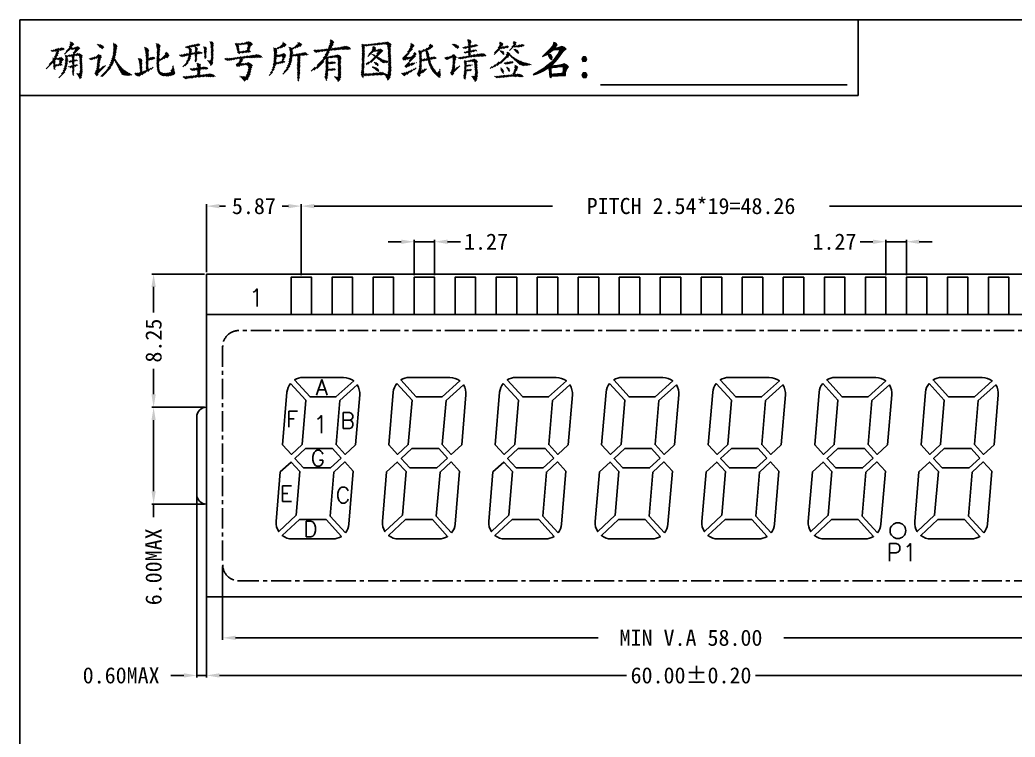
# Model space of a CAD drawing. Header units: millimetres. Extents: x 1232 to 1349, y 506 to 595.
# Drawn here: x 1231.7 to 1293.3, y 550.9 to 595.3 of the extents above; entities that cross this region are included whole.
import ezdxf

# ---------------------------------------------------------------- set-up
doc = ezdxf.new("R2010")
doc.units = ezdxf.units.MM
doc.linetypes.add('CENTER', pattern=[2, 1.25, -0.25, 0.25, -0.25])
doc.layers.add('DIM', color=4, linetype='Continuous')
doc.styles.add('ROMANC', font='romans.shx')
doc.dimstyles.new('1.00', dxfattribs={"dimscale": 0.4, "dimtxt": 2.5, "dimasz": 2.5, "dimexe": 1.25, "dimexo": 0.625, "dimtad": 0, "dimzin": 1, "dimdsep": 46, "dimtxsty": 'Standard', "dimcen": 2.5, "dimadec": 0, "dimazin": 0, "dimtfac": 1, "dimtmove": 0, "dimatfit": 3, "dimfxl": 1, "dimarcsym": 0})

# ---------------------------------------------------------------- blocks, each defined once
blk = doc.blocks.new('*D2')
at = {"layer": 'Defpoints', "color": 0}
for p in [(1243.257, 559.582), (1303.257, 559.582), (1303.257, 554.723)]:
    blk.add_point(p, dxfattribs=at)
at = {"layer": 'DIM', "color": 0, "lineweight": -2}
for p, q in [((1243.257, 559.462), (1243.257, 554.603)), ((1303.257, 559.462), (1303.257, 554.603)), ((1244.057, 554.723), (1269.257, 554.723)), ((1302.457, 554.723), (1277.257, 554.723))]:
    blk.add_line(p, q, dxfattribs=at)
at = {"layer": 'DIM', "color": 0}
for points in [[(1244.057, 554.857), (1244.057, 554.59), (1243.257, 554.723)], [(1302.457, 554.857), (1302.457, 554.59), (1303.257, 554.723)]]:
    blk.add_solid(points, dxfattribs=at)
at = {"layer": 'DIM', "color": 0, "insert": (1273.257, 554.723), "char_height": 1, "attachment_point": 5}
blk.add_mtext('60.00%%P0.20', dxfattribs=at)
blk = doc.blocks.new('*D3')
at = {"layer": 'Defpoints', "color": 0}
for p in [(1244.257, 561.582), (1302.257, 561.582), (1302.257, 557.051)]:
    blk.add_point(p, dxfattribs=at)
at = {"layer": 'DIM', "color": 0, "lineweight": -2}
for p, q in [((1244.257, 561.462), (1244.257, 556.931)), ((1302.257, 561.462), (1302.257, 556.931)), ((1245.057, 557.051), (1267.507, 557.051)), ((1301.457, 557.051), (1279.007, 557.051))]:
    blk.add_line(p, q, dxfattribs=at)
at = {"layer": 'DIM', "color": 0}
for points in [[(1245.057, 557.185), (1245.057, 556.918), (1244.257, 557.051)], [(1301.457, 557.185), (1301.457, 556.918), (1302.257, 557.051)]]:
    blk.add_solid(points, dxfattribs=at)
at = {"layer": 'DIM', "color": 0, "insert": (1273.257, 557.051), "char_height": 1, "attachment_point": 5}
blk.add_mtext('MIN V.A 58.00', dxfattribs=at)
blk = doc.blocks.new('*D7')
at = {"layer": 'Defpoints', "color": 0}
for p in [(1249.127, 583.786), (1243.257, 579.582), (1249.127, 579.382)]:
    blk.add_point(p, dxfattribs=at)
at = {"layer": 'DIM', "color": 0, "lineweight": -2}
for p, q in [((1243.257, 579.702), (1243.257, 583.906)), ((1244.057, 583.786), (1244.442, 583.786)), ((1248.327, 583.786), (1247.942, 583.786)), ((1249.127, 579.502), (1249.127, 583.906))]:
    blk.add_line(p, q, dxfattribs=at)
at = {"layer": 'DIM', "color": 0}
for points in [[(1244.057, 583.919), (1244.057, 583.652), (1243.257, 583.786)], [(1248.327, 583.919), (1248.327, 583.652), (1249.127, 583.786)]]:
    blk.add_solid(points, dxfattribs=at)
at = {"layer": 'DIM', "color": 0, "insert": (1246.192, 583.786), "char_height": 1, "attachment_point": 5}
blk.add_mtext('5.87', dxfattribs=at)
blk = doc.blocks.new('*D8')
at = {"layer": 'Defpoints', "color": 0}
for p in [(1297.387, 583.786), (1249.127, 579.382), (1297.387, 579.382)]:
    blk.add_point(p, dxfattribs=at)
at = {"layer": 'DIM', "color": 0, "lineweight": -2}
for p, q in [((1249.127, 579.502), (1249.127, 583.906)), ((1249.927, 583.786), (1264.673, 583.786)), ((1296.587, 583.786), (1281.84, 583.786)), ((1297.387, 579.502), (1297.387, 583.906))]:
    blk.add_line(p, q, dxfattribs=at)
at = {"layer": 'DIM', "color": 0}
for points in [[(1249.927, 583.919), (1249.927, 583.652), (1249.127, 583.786)], [(1296.587, 583.919), (1296.587, 583.652), (1297.387, 583.786)]]:
    blk.add_solid(points, dxfattribs=at)
at = {"layer": 'DIM', "color": 0, "insert": (1273.257, 583.786), "char_height": 1, "attachment_point": 5}
blk.add_mtext('PITCH 2.54*19=48.26', dxfattribs=at)
blk = doc.blocks.new('*D10')
at = {"layer": 'Defpoints', "color": 0}
for p in [(1257.382, 581.58), (1256.112, 579.382), (1257.382, 579.382)]:
    blk.add_point(p, dxfattribs=at)
at = {"layer": 'DIM', "color": 0, "lineweight": -2}
for p, q in [((1256.112, 579.502), (1256.112, 581.7)), ((1257.382, 579.502), (1257.382, 581.7)), ((1255.312, 581.58), (1254.512, 581.58)), ((1256.112, 581.58), (1257.382, 581.58)), ((1258.182, 581.58), (1258.982, 581.58))]:
    blk.add_line(p, q, dxfattribs=at)
at = {"layer": 'DIM', "color": 0}
for points in [[(1255.312, 581.714), (1255.312, 581.447), (1256.112, 581.58)], [(1258.182, 581.714), (1258.182, 581.447), (1257.382, 581.58)]]:
    blk.add_solid(points, dxfattribs=at)
at = {"layer": 'DIM', "color": 0, "insert": (1260.565, 581.58), "char_height": 1, "attachment_point": 5}
blk.add_mtext('1.27', dxfattribs=at)
blk = doc.blocks.new('*D11')
at = {"layer": 'Defpoints', "color": 0}
for p in [(1285.322, 581.58), (1285.322, 579.382), (1286.592, 579.382)]:
    blk.add_point(p, dxfattribs=at)
at = {"layer": 'DIM', "color": 0, "lineweight": -2}
for p, q in [((1285.322, 579.502), (1285.322, 581.7)), ((1286.592, 579.502), (1286.592, 581.7)), ((1284.522, 581.58), (1283.722, 581.58)), ((1286.592, 581.58), (1285.322, 581.58)), ((1287.392, 581.58), (1288.192, 581.58))]:
    blk.add_line(p, q, dxfattribs=at)
at = {"layer": 'DIM', "color": 0}
for points in [[(1284.522, 581.714), (1284.522, 581.447), (1285.322, 581.58)], [(1287.392, 581.714), (1287.392, 581.447), (1286.592, 581.58)]]:
    blk.add_solid(points, dxfattribs=at)
at = {"layer": 'DIM', "color": 0, "insert": (1282.138, 581.58), "char_height": 1, "attachment_point": 5}
blk.add_mtext('1.27', dxfattribs=at)
blk = doc.blocks.new('*D15')
at = {"layer": 'Defpoints', "color": 0}
for p in [(1239.983, 579.582), (1243.257, 579.582), (1243.257, 571.332)]:
    blk.add_point(p, dxfattribs=at)
at = {"layer": 'DIM', "color": 0, "lineweight": -2}
for p, q in [((1243.137, 579.582), (1239.863, 579.582)), ((1239.983, 578.782), (1239.983, 577.207)), ((1239.983, 572.132), (1239.983, 573.707)), ((1243.137, 571.332), (1239.863, 571.332))]:
    blk.add_line(p, q, dxfattribs=at)
at = {"layer": 'DIM', "color": 0}
for points in [[(1239.849, 578.782), (1240.116, 578.782), (1239.983, 579.582)], [(1239.849, 572.132), (1240.116, 572.132), (1239.983, 571.332)]]:
    blk.add_solid(points, dxfattribs=at)
at = {"layer": 'DIM', "color": 0, "insert": (1239.983, 575.457), "char_height": 1, "attachment_point": 5, "rotation": 90}
blk.add_mtext('8.25', dxfattribs=at)
blk = doc.blocks.new('*D16')
at = {"layer": 'Defpoints', "color": 0}
for p in [(1243.257, 571.332), (1239.983, 565.332), (1243.257, 565.332)]:
    blk.add_point(p, dxfattribs=at)
at = {"layer": 'DIM', "color": 0, "lineweight": -2}
for p, q in [((1243.137, 571.332), (1239.863, 571.332)), ((1239.983, 570.532), (1239.983, 566.132)), ((1243.137, 565.332), (1239.863, 565.332)), ((1239.983, 565.332), (1239.983, 564.532))]:
    blk.add_line(p, q, dxfattribs=at)
at = {"layer": 'DIM', "color": 0}
for points in [[(1239.849, 570.532), (1240.116, 570.532), (1239.983, 571.332)], [(1239.849, 566.132), (1240.116, 566.132), (1239.983, 565.332)]]:
    blk.add_solid(points, dxfattribs=at)
at = {"layer": 'DIM', "color": 0, "insert": (1239.983, 561.449), "char_height": 1, "attachment_point": 5, "rotation": 90}
blk.add_mtext('6.00MAX', dxfattribs=at)
blk = doc.blocks.new('*D17')
at = {"layer": 'Defpoints', "color": 0}
for p in [(1242.657, 568.332), (1243.257, 568.332), (1243.257, 554.723)]:
    blk.add_point(p, dxfattribs=at)
at = {"layer": 'DIM', "color": 0, "lineweight": -2}
for p, q in [((1242.657, 568.212), (1242.657, 554.603)), ((1243.257, 568.212), (1243.257, 554.603)), ((1241.857, 554.723), (1241.057, 554.723)), ((1243.257, 554.723), (1242.657, 554.723)), ((1244.057, 554.723), (1244.857, 554.723))]:
    blk.add_line(p, q, dxfattribs=at)
at = {"layer": 'DIM', "color": 0}
for points in [[(1241.857, 554.857), (1241.857, 554.59), (1242.657, 554.723)], [(1244.057, 554.857), (1244.057, 554.59), (1243.257, 554.723)]]:
    blk.add_solid(points, dxfattribs=at)
at = {"layer": 'DIM', "color": 0, "insert": (1237.973, 554.723), "char_height": 1, "attachment_point": 5}
blk.add_mtext('0.60MAX', dxfattribs=at)

msp = doc.modelspace()

# ---------------------------------------------------------------- hatches: boundary and pattern name
h = msp.add_hatch()
h.set_pattern_fill('ANSI31', color=256, scale=0.44399, style=0)
h.set_pattern_definition([(45, (839.632643, 718.5631), (-0.0392435746, 0.0392435746), [])])
h.paths.add_polyline_path([(1266.487, 592.915), (1266.554, 592.751), (1266.737, 592.761), (1266.814, 592.915), (1266.727, 593.03), (1266.583, 593.04)])
h.paths.add_polyline_path([(1266.583, 592.039), (1266.487, 591.904), (1266.573, 591.75), (1266.756, 591.76), (1266.823, 591.914), (1266.737, 592.039)])
h.paths.add_polyline_path([(1265.226, 591.991), (1264.744, 591.952), (1264.619, 591.943), (1264.6, 592.193), (1264.6, 592.366), (1264.696, 592.376), (1264.937, 592.395), (1265.004, 592.405), (1265.226, 592.434), (1265.351, 592.405), (1265.341, 592.203), (1265.332, 592.145), (1265.303, 592)], flags=16)
h.paths.add_polyline_path([(1262.79, 593.791), (1262.617, 593.762), (1262.348, 593.704), (1262.463, 593.906), (1262.377, 593.974), (1262.271, 593.974), (1262.271, 593.935), (1262.261, 593.81), (1262.232, 593.752), (1262.097, 593.55), (1262.001, 593.386), (1262.126, 593.454), (1262.184, 593.512), (1262.28, 593.627), (1262.3, 593.627), (1262.559, 593.637), (1262.771, 593.666), (1262.954, 593.743), (1262.906, 593.781), (1262.81, 593.791)])
h.paths.add_polyline_path([(1261.655, 593.656), (1261.51, 593.637), (1261.558, 593.685), (1261.626, 593.839), (1261.539, 593.916), (1261.424, 593.935), (1261.414, 593.877), (1261.385, 593.714), (1261.308, 593.569), (1261.154, 593.367), (1261.106, 593.309), (1261.01, 593.146), (1261.145, 593.223), (1261.376, 593.454), (1261.414, 593.502), (1261.443, 593.54), (1261.481, 593.54), (1261.722, 593.569), (1261.953, 593.608), (1261.972, 593.666), (1261.886, 593.714)])
h.paths.add_polyline_path([(1262.28, 593.502), (1262.405, 593.358), (1262.54, 593.223), (1262.598, 593.29), (1262.55, 593.415), (1262.396, 593.502)])
h.paths.add_polyline_path([(1261.414, 593.415), (1261.501, 593.29), (1261.626, 593.175), (1261.674, 593.223), (1261.655, 593.348), (1261.51, 593.415)], flags=17)
h.paths.add_polyline_path([(1261.722, 593.021), (1261.52, 592.828), (1261.414, 592.732), (1261.222, 592.597), (1261.019, 592.472), (1260.875, 592.385), (1260.75, 592.289), (1260.779, 592.289), (1261.039, 592.385), (1261.173, 592.453), (1261.376, 592.568), (1261.578, 592.713), (1261.607, 592.732), (1261.809, 592.905), (1261.953, 593.04), (1262.001, 593.117), (1262.232, 592.915), (1262.444, 592.732), (1262.588, 592.607), (1262.656, 592.549), (1262.819, 592.482), (1262.858, 592.482), (1263.137, 592.501), (1263.156, 592.511), (1263.368, 592.549), (1263.368, 592.559), (1263.118, 592.636), (1262.916, 592.684), (1262.713, 592.761), (1262.55, 592.838), (1262.338, 592.963), (1262.165, 593.088), (1262.049, 593.175), (1262.069, 593.213), (1261.992, 593.29), (1261.876, 593.319), (1261.857, 593.281), (1261.809, 593.136)])
h.paths.add_polyline_path([(1262.126, 592.742), (1261.876, 592.703), (1261.866, 592.693), (1261.635, 592.645), (1261.684, 592.607), (1261.789, 592.568), (1262.011, 592.607), (1262.242, 592.645), (1262.28, 592.684), (1262.242, 592.732), (1262.146, 592.742)], flags=17)
h.paths.add_polyline_path([(1262.559, 591.808), (1262.627, 591.798), (1262.839, 591.789), (1262.887, 591.827), (1262.781, 591.914), (1262.588, 591.972), (1262.482, 591.962), (1262.309, 591.943), (1262.405, 592.097), (1262.502, 592.26), (1262.55, 592.405), (1262.454, 592.491), (1262.348, 592.52), (1262.348, 592.462), (1262.338, 592.28), (1262.28, 592.116), (1262.203, 591.933), (1261.895, 591.904), (1261.722, 591.885), (1261.433, 591.856), (1261.222, 591.837), (1261.058, 591.827), (1261.212, 591.721), (1261.289, 591.731), (1261.607, 591.76), (1261.703, 591.769), (1261.963, 591.798), (1262.155, 591.818), (1262.309, 591.818)])
h.paths.add_polyline_path([(1261.838, 592.385), (1261.895, 592.241), (1261.992, 592.106), (1262.04, 592.174), (1262.001, 592.308), (1261.895, 592.395)], flags=17)
h.paths.add_polyline_path([(1261.472, 592.26), (1261.53, 592.087), (1261.626, 591.991), (1261.674, 592.106), (1261.587, 592.289), (1261.481, 592.347)], flags=17)
h.paths.add_polyline_path([(1260.24, 593.223), (1260.018, 593.194), (1259.662, 593.127), (1259.595, 593.117), (1259.595, 593.319), (1259.662, 593.329), (1259.864, 593.377), (1260.009, 593.415), (1259.961, 593.454), (1259.855, 593.463), (1259.759, 593.444), (1259.595, 593.415), (1259.595, 593.608), (1259.681, 593.627), (1259.903, 593.666), (1260.076, 593.733), (1259.999, 593.791), (1259.874, 593.781), (1259.604, 593.723), (1259.614, 593.868), (1259.633, 593.993), (1259.633, 594.041), (1259.518, 594.099), (1259.393, 594.099), (1259.412, 594.031), (1259.47, 593.868), (1259.47, 593.829), (1259.479, 593.694), (1259.277, 593.646), (1259.094, 593.598), (1259.21, 593.55), (1259.239, 593.55), (1259.479, 593.589), (1259.479, 593.386), (1259.181, 593.319), (1259.219, 593.281), (1259.296, 593.261), (1259.354, 593.271), (1259.479, 593.29), (1259.479, 593.098), (1259.45, 593.088), (1259.191, 593.04), (1258.969, 593.001), (1258.806, 592.982), (1258.873, 592.924), (1258.95, 592.896), (1259.037, 592.905), (1259.354, 592.963), (1259.46, 592.992), (1259.72, 593.03), (1259.913, 593.05), (1260.095, 593.059), (1260.355, 593.069), (1260.423, 593.069), (1260.606, 593.098), (1260.519, 593.184), (1260.355, 593.232)])
h.paths.add_polyline_path([(1258.459, 593.81), (1258.623, 593.656), (1258.806, 593.531), (1258.873, 593.589), (1258.873, 593.694), (1258.719, 593.791), (1258.536, 593.829)])
h.paths.add_polyline_path([(1258.796, 592.395), (1258.623, 592.299), (1258.623, 592.472), (1258.632, 592.568), (1258.652, 592.809), (1258.709, 592.992), (1258.738, 593.03), (1258.652, 593.127), (1258.546, 593.184), (1258.507, 593.146), (1258.411, 593.088), (1258.199, 593.011), (1257.978, 592.982), (1258.036, 592.905), (1258.132, 592.857), (1258.334, 592.934), (1258.517, 593.001), (1258.517, 592.934), (1258.507, 592.616), (1258.507, 592.607), (1258.469, 592.308), (1258.421, 592.154), (1258.353, 592.029), (1258.411, 591.933), (1258.498, 591.875), (1258.536, 591.943), (1258.575, 592.02), (1258.757, 592.241), (1258.863, 592.347), (1258.969, 592.482)])
h.paths.add_polyline_path([(1259.72, 591.75), (1259.836, 591.577), (1259.874, 591.5), (1259.961, 591.558), (1259.98, 591.587), (1260.038, 591.827), (1260.047, 592.01), (1260.018, 592.385), (1259.999, 592.588), (1260.028, 592.713), (1260.057, 592.751), (1259.961, 592.838), (1259.836, 592.896), (1259.768, 592.867), (1259.566, 592.819), (1259.489, 592.799), (1259.325, 592.78), (1259.219, 592.819), (1259.21, 592.732), (1259.229, 592.626), (1259.229, 592.337), (1259.219, 592.106), (1259.2, 591.923), (1259.171, 591.798), (1259.2, 591.692), (1259.258, 591.625), (1259.296, 591.75), (1259.316, 591.856), (1259.345, 592.126), (1259.345, 592.145), (1259.402, 592.145), (1259.614, 592.174), (1259.73, 592.241), (1259.614, 592.26), (1259.45, 592.251), (1259.345, 592.231), (1259.345, 592.434), (1259.364, 592.434), (1259.585, 592.462), (1259.72, 592.53), (1259.624, 592.549), (1259.431, 592.53), (1259.354, 592.511), (1259.354, 592.713), (1259.604, 592.742), (1259.749, 592.751), (1259.826, 592.703), (1259.845, 592.616), (1259.874, 592.308), (1259.893, 592.087), (1259.893, 591.914), (1259.855, 591.827), (1259.624, 591.846)])
h.paths.add_polyline_path([(1256.024, 592.645), (1255.995, 592.636), (1255.783, 592.588), (1255.851, 592.684), (1255.87, 592.703), (1256.024, 592.896), (1256.188, 593.078), (1256.245, 593.184), (1256.197, 593.29), (1256.111, 593.329), (1256.101, 593.281), (1256.101, 593.261), (1255.976, 593.03), (1255.976, 593.021), (1255.783, 593.011), (1255.648, 593.011), (1255.716, 593.127), (1255.754, 593.184), (1255.908, 593.386), (1255.937, 593.435), (1256.062, 593.608), (1256.12, 593.723), (1256.034, 593.829), (1255.918, 593.868), (1255.918, 593.8), (1255.851, 593.579), (1255.783, 593.435), (1255.658, 593.232), (1255.639, 593.213), (1255.494, 593.04), (1255.417, 592.992), (1255.398, 592.915), (1255.437, 592.828), (1255.485, 592.799), (1255.562, 592.838), (1255.706, 592.886), (1255.918, 592.944), (1255.879, 592.886), (1255.754, 592.713), (1255.591, 592.559), (1255.533, 592.501), (1255.543, 592.434), (1255.591, 592.357), (1255.668, 592.385), (1255.725, 592.414), (1255.995, 592.539), (1256.12, 592.588), (1256.255, 592.674), (1256.255, 592.684)])
h.paths.add_polyline_path([(1257.641, 592.164), (1257.554, 592.029), (1257.506, 592.077), (1257.333, 592.308), (1257.256, 592.434), (1257.15, 592.645), (1257.092, 592.857), (1257.275, 592.896), (1257.439, 592.924), (1257.497, 592.944), (1257.448, 593.001), (1257.362, 593.04), (1257.275, 593.021), (1257.063, 592.973), (1257.035, 593.059), (1257.015, 593.252), (1256.958, 593.386), (1256.89, 593.425), (1257.083, 593.502), (1257.14, 593.531), (1257.304, 593.656), (1257.237, 593.762), (1257.121, 593.82), (1257.092, 593.771), (1256.986, 593.627), (1256.967, 593.608), (1256.784, 593.502), (1256.563, 593.396), (1256.399, 593.444), (1256.39, 593.377), (1256.438, 593.194), (1256.447, 593.088), (1256.457, 592.828), (1256.447, 592.607), (1256.428, 592.366), (1256.409, 592.251), (1256.342, 592.068), (1256.293, 591.981), (1256.342, 591.875), (1256.428, 591.808), (1256.476, 591.875), (1256.505, 591.923), (1256.717, 592.116), (1256.813, 592.203), (1256.929, 592.347), (1256.736, 592.26), (1256.534, 592.164), (1256.563, 592.385), (1256.563, 592.568), (1256.573, 592.761), (1256.64, 592.77), (1256.958, 592.828), (1256.958, 592.819), (1257.063, 592.501), (1257.16, 592.289), (1257.179, 592.251), (1257.314, 592.049), (1257.477, 591.895), (1257.525, 591.846), (1257.699, 591.731), (1257.737, 591.827), (1257.737, 592.097), (1257.718, 592.289)])
h.paths.add_polyline_path([(1256.842, 593.329), (1256.871, 593.194), (1256.89, 593.088), (1256.929, 592.934), (1256.659, 592.876), (1256.573, 592.867), (1256.573, 593.338), (1256.659, 593.358), (1256.823, 593.406)], flags=16)
h.paths.add_polyline_path([(1256.197, 592.337), (1255.889, 592.203), (1255.61, 592.077), (1255.475, 592.029), (1255.389, 592.029), (1255.331, 592.01), (1255.398, 591.914), (1255.494, 591.846), (1255.504, 591.846), (1255.629, 591.914), (1255.918, 592.097), (1256.178, 592.27), (1256.284, 592.357)])
h.paths.add_polyline_path([(1253.184, 593.791), (1253.011, 593.791), (1252.876, 593.829), (1252.867, 593.733), (1252.876, 593.666), (1252.896, 593.454), (1252.896, 592.665), (1252.876, 592.434), (1252.867, 592.251), (1252.848, 592.087), (1252.828, 591.914), (1252.876, 591.808), (1252.953, 591.721), (1252.963, 591.721), (1252.982, 591.866), (1253.05, 591.866), (1253.406, 591.885), (1253.714, 591.895), (1253.964, 591.914), (1254.166, 591.923), (1254.291, 591.923), (1254.359, 591.827), (1254.436, 591.654), (1254.474, 591.548), (1254.619, 591.721), (1254.647, 591.818), (1254.676, 592.01), (1254.686, 592.28), (1254.676, 592.626), (1254.657, 593.204), (1254.647, 593.406), (1254.647, 593.54), (1254.676, 593.743), (1254.705, 593.791), (1254.609, 593.887), (1254.465, 593.964), (1254.388, 593.945), (1254.243, 593.916), (1254.118, 593.906), (1253.849, 593.877), (1253.839, 593.877), (1253.598, 593.848), (1253.367, 593.82)])
h.paths.add_polyline_path([(1253.464, 593.204), (1253.618, 593.358), (1253.637, 593.358), (1253.829, 593.377), (1253.897, 593.377), (1253.781, 593.175), (1253.723, 593.107), (1253.637, 593.165)], flags=16)
h.paths.add_polyline_path([(1253.608, 592.674), (1253.723, 592.559), (1253.868, 592.472), (1253.897, 592.53), (1253.849, 592.645), (1253.704, 592.703)], flags=0)
h.paths.add_polyline_path([(1253.521, 592.385), (1253.695, 592.251), (1253.887, 592.116), (1253.926, 592.154), (1253.916, 592.26), (1253.8, 592.366), (1253.618, 592.405)], flags=0)
h.paths.add_polyline_path([(1251.25, 591.712), (1251.375, 591.538), (1251.404, 591.461), (1251.5, 591.538), (1251.51, 591.548), (1251.577, 591.779), (1251.577, 592.299), (1251.558, 592.578), (1251.558, 592.761), (1251.587, 592.944), (1251.606, 593.011), (1251.5, 593.117), (1251.356, 593.175), (1251.298, 593.136), (1251.057, 593.078), (1250.913, 593.05), (1250.701, 593.03), (1250.759, 593.127), (1250.874, 593.367), (1250.913, 593.425), (1251.115, 593.454), (1251.134, 593.454), (1251.404, 593.473), (1251.644, 593.492), (1251.981, 593.492), (1252.164, 593.512), (1252.174, 593.569), (1252.068, 593.656), (1251.933, 593.685), (1251.856, 593.685), (1251.567, 593.637), (1251.49, 593.617), (1251.24, 593.579), (1251.028, 593.56), (1250.971, 593.55), (1251.125, 593.858), (1251.153, 593.954), (1251.057, 594.06), (1250.922, 594.099), (1250.932, 594.041), (1250.932, 594.031), (1250.913, 593.887), (1250.807, 593.569), (1250.788, 593.531), (1250.691, 593.512), (1250.412, 593.483), (1250.383, 593.483), (1250.075, 593.454), (1249.921, 593.444), (1249.902, 593.386), (1250.008, 593.309), (1250.075, 593.309), (1250.364, 593.358), (1250.403, 593.358), (1250.605, 593.396), (1250.73, 593.406), (1250.624, 593.194), (1250.509, 592.992), (1250.374, 592.809), (1250.229, 592.636), (1250.066, 592.453), (1249.921, 592.318), (1249.873, 592.289), (1249.739, 592.145), (1249.748, 592.135), (1249.979, 592.251), (1250.085, 592.318), (1250.258, 592.472), (1250.441, 592.655), (1250.509, 592.742), (1250.634, 592.915), (1250.653, 592.944), (1250.653, 592.405), (1250.634, 592.116), (1250.624, 591.943), (1250.586, 591.798), (1250.624, 591.654), (1250.682, 591.548), (1250.73, 591.692), (1250.74, 591.76), (1250.768, 592.01), (1250.778, 592.154), (1250.778, 592.174), (1250.942, 592.183), (1251.134, 592.203), (1251.279, 592.26), (1251.211, 592.308), (1251.202, 592.318), (1250.951, 592.289), (1250.894, 592.28), (1250.788, 592.27), (1250.788, 592.597), (1250.999, 592.597), (1251.173, 592.626), (1251.269, 592.665), (1251.202, 592.713), (1251.019, 592.713), (1250.788, 592.684), (1250.788, 592.963), (1250.874, 592.963), (1251.115, 592.992), (1251.134, 592.992), (1251.365, 593.011), (1251.404, 592.761), (1251.404, 592.665), (1251.413, 592.434), (1251.413, 591.933), (1251.394, 591.789), (1251.279, 591.798), (1251.153, 591.818)])
h.paths.add_polyline_path([(1247.987, 592.674), (1248.121, 592.732), (1248.073, 592.77), (1248.025, 592.78), (1248.102, 592.963), (1248.17, 593.088), (1248.208, 593.127), (1248.121, 593.204), (1247.996, 593.252), (1247.948, 593.213), (1247.813, 593.165), (1247.794, 593.155), (1247.592, 593.136), (1247.602, 593.261), (1247.602, 593.502), (1247.659, 593.521), (1247.91, 593.598), (1248.064, 593.666), (1248.208, 593.771), (1248.112, 593.877), (1247.996, 593.925), (1247.977, 593.868), (1247.939, 593.771), (1247.929, 593.771), (1247.785, 593.675), (1247.573, 593.56), (1247.409, 593.589), (1247.419, 593.512), (1247.448, 593.309), (1247.457, 593.29), (1247.448, 593.088), (1247.428, 592.799), (1247.419, 592.693), (1247.38, 592.443), (1247.323, 592.26), (1247.284, 592.174), (1247.188, 591.981), (1247.13, 591.875), (1247.226, 591.933), (1247.265, 591.981), (1247.409, 592.183), (1247.419, 592.203), (1247.496, 592.395), (1247.544, 592.578), (1247.64, 592.588), (1247.89, 592.645), (1247.929, 592.655), (1247.958, 592.665), (1247.977, 592.665)])
h.paths.add_polyline_path([(1248.882, 592.328), (1248.892, 592.029), (1248.892, 591.798), (1248.901, 591.625), (1248.911, 591.529), (1248.92, 591.5), (1248.949, 591.519), (1249.007, 591.798), (1249.017, 591.875), (1249.026, 592.029), (1249.036, 592.231), (1249.046, 592.491), (1249.046, 592.78), (1249.055, 593.117), (1249.113, 593.117), (1249.431, 593.146), (1249.546, 593.184), (1249.459, 593.261), (1249.354, 593.3), (1249.142, 593.261), (1249.026, 593.232), (1248.805, 593.194), (1248.738, 593.184), (1248.574, 593.165), (1248.584, 593.29), (1248.584, 593.512), (1248.872, 593.617), (1249.084, 593.714), (1249.161, 593.762), (1249.132, 593.848), (1249.007, 593.916), (1248.92, 593.916), (1248.92, 593.868), (1248.882, 593.781), (1248.757, 593.694), (1248.574, 593.579), (1248.372, 593.627), (1248.401, 593.531), (1248.41, 593.492), (1248.439, 593.252), (1248.439, 593.204), (1248.42, 592.982), (1248.362, 592.722), (1248.324, 592.588), (1248.237, 592.366), (1248.121, 592.183), (1248.064, 592.106), (1247.977, 591.943), (1248.131, 592.058), (1248.247, 592.174), (1248.391, 592.385), (1248.401, 592.414), (1248.487, 592.626), (1248.545, 592.857), (1248.545, 592.867), (1248.574, 593.059), (1248.574, 593.078), (1248.593, 593.078), (1248.824, 593.088), (1248.882, 593.098)])
h.paths.add_polyline_path([(1247.967, 593.05), (1247.958, 592.905), (1247.958, 592.896), (1247.919, 592.761), (1247.804, 592.732), (1247.727, 592.703), (1247.563, 592.674), (1247.573, 592.799), (1247.592, 593.011), (1247.592, 593.021), (1247.765, 593.04), (1247.929, 593.069)], flags=16)
h.paths.add_polyline_path([(1245.898, 593.435), (1245.965, 593.637), (1246.052, 593.762), (1246.119, 593.829), (1246.014, 593.925), (1245.86, 593.993), (1245.802, 593.964), (1245.6, 593.897), (1245.407, 593.868), (1245.186, 593.858), (1245.08, 593.868), (1245.003, 593.839), (1245.061, 593.762), (1245.08, 593.733), (1245.157, 593.463), (1245.186, 593.309), (1245.234, 593.261), (1245.292, 593.184), (1245.292, 593.261), (1245.59, 593.29), (1245.831, 593.319), (1245.927, 593.329), (1245.975, 593.386), (1245.946, 593.425), (1245.908, 593.435)])
h.paths.add_polyline_path([(1245.821, 593.81), (1245.802, 593.646), (1245.792, 593.617), (1245.773, 593.415), (1245.619, 593.396), (1245.417, 593.367), (1245.292, 593.358), (1245.263, 593.579), (1245.244, 593.771), (1245.455, 593.791), (1245.532, 593.8), (1245.744, 593.82)], flags=16)
h.paths.add_polyline_path([(1245.426, 591.731), (1245.552, 591.577), (1245.619, 591.5), (1245.763, 591.606), (1245.831, 591.673), (1245.937, 591.895), (1245.975, 592.02), (1246.023, 592.251), (1246.091, 592.443), (1246.119, 592.501), (1246.004, 592.616), (1245.86, 592.684), (1245.802, 592.665), (1245.571, 592.616), (1245.369, 592.607), (1245.436, 592.742), (1245.523, 592.896), (1245.446, 592.944), (1245.465, 592.944), (1245.686, 592.963), (1245.773, 592.973), (1245.985, 592.973), (1246.283, 592.982), (1246.572, 592.982), (1246.707, 593.001), (1246.687, 593.05), (1246.572, 593.127), (1246.418, 593.175), (1246.37, 593.165), (1246.1, 593.127), (1246.023, 593.117), (1245.792, 593.078), (1245.552, 593.05), (1245.407, 593.03), (1245.176, 593.001), (1244.926, 592.963), (1244.666, 592.934), (1244.493, 592.924), (1244.368, 592.915), (1244.425, 592.857), (1244.55, 592.809), (1244.579, 592.809), (1244.839, 592.838), (1245.061, 592.876), (1245.292, 592.924), (1245.359, 592.934), (1245.33, 592.847), (1245.253, 592.665), (1245.147, 592.578), (1245.09, 592.501), (1245.118, 592.424), (1245.263, 592.443), (1245.446, 592.52), (1245.667, 592.53), (1245.831, 592.491), (1245.85, 592.366), (1245.85, 592.308), (1245.792, 592.058), (1245.773, 592), (1245.677, 591.808), (1245.475, 591.808), (1245.311, 591.818)])
h.paths.add_polyline_path([(1243.395, 592.713), (1243.482, 592.568), (1243.511, 592.491), (1243.607, 592.568), (1243.626, 592.607), (1243.655, 592.79), (1243.665, 593.117), (1243.665, 593.54), (1243.675, 593.685), (1243.684, 593.82), (1243.694, 593.868), (1243.636, 593.935), (1243.521, 593.974), (1243.453, 593.954), (1243.482, 593.916), (1243.53, 593.762), (1243.53, 593.723), (1243.54, 593.521), (1243.54, 592.944), (1243.521, 592.799), (1243.395, 592.799), (1243.299, 592.809)])
h.paths.add_polyline_path([(1241.644, 593.069), (1241.74, 593.03), (1241.807, 593.05), (1242.115, 593.117), (1242.163, 593.127), (1242.154, 593.098), (1242.096, 592.867), (1242.019, 592.722), (1241.875, 592.539), (1241.759, 592.385), (1241.942, 592.482), (1242.048, 592.568), (1242.183, 592.761), (1242.221, 592.847), (1242.289, 593.069), (1242.298, 593.107), (1242.298, 593.155), (1242.443, 593.184), (1242.548, 593.204), (1242.548, 592.867), (1242.558, 592.684), (1242.616, 592.703), (1242.635, 592.761), (1242.654, 593.04), (1242.654, 593.213), (1242.674, 593.213), (1242.895, 593.232), (1243.02, 593.261), (1242.972, 593.309), (1242.847, 593.358), (1242.674, 593.329), (1242.683, 593.425), (1242.702, 593.55), (1242.577, 593.675), (1242.76, 593.714), (1242.885, 593.771), (1242.808, 593.839), (1242.741, 593.839), (1242.471, 593.781), (1242.086, 593.685), (1241.942, 593.656), (1241.961, 593.608), (1242.038, 593.579), (1242.058, 593.579), (1242.144, 593.598), (1242.173, 593.483), (1242.183, 593.252), (1242.183, 593.242), (1242.029, 593.213), (1241.759, 593.165), (1241.644, 593.146), (1241.567, 593.127)])
h.paths.add_polyline_path([(1242.192, 593.608), (1242.337, 593.637), (1242.558, 593.666), (1242.558, 593.309), (1242.317, 593.271), (1242.327, 593.348), (1242.327, 593.531)], flags=16)
h.paths.add_polyline_path([(1243.078, 593.646), (1243.087, 593.589), (1243.107, 593.531), (1243.126, 593.223), (1243.136, 593.001), (1243.174, 592.867), (1243.232, 592.982), (1243.232, 593.021), (1243.241, 593.271), (1243.241, 593.3), (1243.261, 593.531), (1243.251, 593.627), (1243.155, 593.666)])
h.paths.add_polyline_path([(1241.788, 591.798), (1241.865, 591.721), (1241.961, 591.664), (1242.192, 591.712), (1242.212, 591.712), (1242.423, 591.741), (1242.693, 591.779), (1242.751, 591.779), (1243.001, 591.798), (1243.213, 591.808), (1243.376, 591.798), (1243.617, 591.789), (1243.819, 591.818), (1243.703, 591.914), (1243.53, 591.981), (1243.501, 591.981), (1243.357, 591.962), (1243.097, 591.933), (1242.847, 591.904), (1242.847, 591.933), (1242.856, 592.203), (1242.856, 592.251), (1242.933, 592.26), (1243.174, 592.27), (1243.347, 592.299), (1243.309, 592.366), (1243.155, 592.405), (1243.059, 592.405), (1242.876, 592.376), (1242.885, 592.491), (1242.895, 592.559), (1242.789, 592.626), (1242.654, 592.636), (1242.664, 592.578), (1242.693, 592.462), (1242.693, 592.347), (1242.568, 592.328), (1242.375, 592.299), (1242.231, 592.28), (1242.298, 592.212), (1242.414, 592.183), (1242.654, 592.212), (1242.702, 592.222), (1242.702, 591.895), (1242.529, 591.866), (1242.221, 591.837), (1241.904, 591.808)])
h.paths.add_polyline_path([(1241.124, 592.318), (1241.114, 592.26), (1241.008, 592.077), (1240.806, 592.02), (1240.566, 592.02), (1240.383, 592.116), (1240.344, 592.193), (1240.306, 592.453), (1240.315, 592.607), (1240.315, 592.77), (1240.479, 592.838), (1240.71, 592.944), (1240.835, 593.011), (1240.951, 593.098), (1240.902, 593.213), (1240.797, 593.309), (1240.729, 593.319), (1240.72, 593.261), (1240.671, 593.117), (1240.662, 593.098), (1240.508, 592.982), (1240.315, 592.857), (1240.335, 593.117), (1240.335, 593.194), (1240.354, 593.483), (1240.383, 593.637), (1240.392, 593.752), (1240.286, 593.829), (1240.152, 593.848), (1240.152, 593.781), (1240.19, 593.598), (1240.2, 593.454), (1240.2, 593.223), (1240.19, 592.896), (1240.19, 592.568), (1240.2, 592.328), (1240.209, 592.193), (1240.296, 591.991), (1240.46, 591.885), (1240.517, 591.866), (1240.768, 591.837), (1240.874, 591.837), (1241.095, 591.875), (1241.288, 591.943), (1241.307, 592.068), (1241.297, 592.097), (1241.23, 592.337), (1241.191, 592.53)])
h.paths.add_polyline_path([(1237.64, 592.645), (1237.794, 592.347), (1237.909, 592.135), (1237.986, 591.991), (1238.025, 591.933), (1238.217, 591.885), (1238.284, 591.875), (1238.515, 591.875), (1238.669, 591.904), (1238.65, 591.923), (1238.4, 592.068), (1238.323, 592.106), (1238.13, 592.241), (1237.967, 592.395), (1237.948, 592.424), (1237.832, 592.568), (1237.697, 592.761), (1237.582, 592.934), (1237.601, 593.001), (1237.64, 593.184), (1237.668, 593.415), (1237.707, 593.646), (1237.726, 593.733), (1237.611, 593.829), (1237.486, 593.868), (1237.486, 593.791), (1237.495, 593.771), (1237.505, 593.512), (1237.486, 593.29), (1237.447, 593.04), (1237.418, 592.944), (1237.341, 592.722), (1237.235, 592.491), (1237.168, 592.366), (1237.033, 592.174), (1236.869, 592), (1236.773, 591.904), (1236.667, 591.76), (1236.841, 591.846), (1236.985, 591.972), (1237.168, 592.145), (1237.177, 592.154), (1237.322, 592.337), (1237.447, 592.549), (1237.447, 592.559), (1237.534, 592.78), (1237.553, 592.819)])
h.paths.add_polyline_path([(1236.619, 593.646), (1236.802, 593.512), (1236.869, 593.56), (1236.898, 593.637), (1236.889, 593.685), (1236.735, 593.771), (1236.696, 593.781), (1236.465, 593.82)])
h.paths.add_polyline_path([(1236.821, 592.424), (1236.792, 592.395), (1236.619, 592.28), (1236.61, 592.318), (1236.638, 592.626), (1236.677, 592.838), (1236.735, 593.001), (1236.773, 593.088), (1236.687, 593.146), (1236.571, 593.184), (1236.504, 593.127), (1236.359, 593.03), (1236.244, 592.992), (1235.984, 592.924), (1236.09, 592.838), (1236.099, 592.838), (1236.33, 592.896), (1236.523, 592.963), (1236.523, 592.915), (1236.494, 592.607), (1236.465, 592.308), (1236.407, 592.154), (1236.34, 592.029), (1236.379, 591.923), (1236.465, 591.846), (1236.523, 591.933), (1236.59, 592.039), (1236.802, 592.26), (1236.937, 592.405), (1237.023, 592.539)])
h.paths.add_polyline_path([(1235.272, 591.914), (1235.368, 591.75), (1235.406, 591.683), (1235.483, 591.741), (1235.503, 591.76), (1235.551, 591.991), (1235.56, 592.077), (1235.56, 592.482), (1235.541, 592.751), (1235.532, 592.896), (1235.551, 593.078), (1235.57, 593.117), (1235.474, 593.194), (1235.349, 593.261), (1235.281, 593.232), (1235.185, 593.213), (1235.06, 593.184), (1235.06, 593.194), (1235.262, 593.425), (1235.368, 593.512), (1235.435, 593.56), (1235.349, 593.637), (1235.252, 593.685), (1235.204, 593.656), (1235.06, 593.589), (1235.031, 593.589), (1234.867, 593.569), (1234.887, 593.589), (1234.925, 593.646), (1235.041, 593.829), (1234.954, 593.925), (1234.829, 593.954), (1234.829, 593.82), (1234.752, 593.627), (1234.694, 593.531), (1234.54, 593.329), (1234.434, 593.165), (1234.598, 593.271), (1234.733, 593.396), (1234.839, 593.521), (1234.877, 593.483), (1235.012, 593.502), (1235.137, 593.512), (1235.108, 593.435), (1234.964, 593.175), (1234.954, 593.165), (1234.608, 593.117), (1234.511, 593.127), (1234.511, 593.04), (1234.521, 592.992), (1234.521, 592.655), (1234.473, 592.424), (1234.405, 592.203), (1234.319, 592.039), (1234.203, 591.856), (1234.088, 591.721), (1234.242, 591.808), (1234.338, 591.885), (1234.482, 592.087), (1234.55, 592.241), (1234.617, 592.472), (1234.636, 592.597), (1234.656, 592.819), (1234.646, 593.04), (1234.916, 593.078), (1234.925, 593.078), (1234.944, 592.809), (1234.713, 592.751), (1234.771, 592.684), (1234.781, 592.684), (1234.944, 592.713), (1234.944, 592.703), (1234.954, 592.482), (1234.694, 592.424), (1234.848, 592.357), (1234.954, 592.385), (1234.954, 592.27), (1234.964, 591.972), (1234.983, 591.875), (1235.031, 591.923), (1235.041, 592.02), (1235.06, 592.318), (1235.06, 592.414), (1235.079, 592.424), (1235.098, 592.424), (1235.291, 592.501), (1235.252, 592.549), (1235.224, 592.549), (1235.06, 592.511), (1235.06, 592.732), (1235.079, 592.742), (1235.281, 592.799), (1235.243, 592.847), (1235.224, 592.857), (1235.06, 592.828), (1235.06, 593.098), (1235.252, 593.117), (1235.358, 593.098), (1235.406, 592.944), (1235.406, 592.819), (1235.426, 592.549), (1235.435, 592.337), (1235.435, 592.145), (1235.406, 591.991), (1235.291, 591.991), (1235.195, 592)])
h.paths.add_polyline_path([(1233.77, 592.665), (1233.78, 592.434), (1233.809, 592.28), (1233.847, 592.241), (1233.876, 592.28), (1233.886, 592.337), (1233.886, 592.443), (1233.895, 592.443), (1234.213, 592.501), (1234.319, 592.539), (1234.261, 592.578), (1234.3, 592.722), (1234.367, 592.838), (1234.405, 592.886), (1234.348, 592.944), (1234.251, 593.001), (1234.203, 592.982), (1234.107, 592.953), (1234.097, 592.953), (1233.934, 592.934), (1234.02, 593.088), (1234.078, 593.242), (1234.126, 593.425), (1234.174, 593.435), (1234.367, 593.463), (1234.454, 593.502), (1234.425, 593.569), (1234.309, 593.589), (1234.3, 593.589), (1234.184, 593.569), (1233.953, 593.512), (1233.597, 593.415), (1233.645, 593.377), (1233.732, 593.358), (1233.761, 593.358), (1233.982, 593.396), (1233.934, 593.242), (1233.828, 593.001), (1233.789, 592.944), (1233.751, 592.944), (1233.741, 592.867), (1233.741, 592.847), (1233.626, 592.684), (1233.481, 592.501), (1233.385, 592.405), (1233.289, 592.26), (1233.433, 592.347), (1233.578, 592.472), (1233.751, 592.665), (1233.761, 592.684), (1233.77, 592.693)])
h.paths.add_polyline_path([(1233.886, 592.847), (1233.972, 592.857), (1234.155, 592.857), (1234.165, 592.761), (1234.126, 592.578), (1234.107, 592.578), (1234.078, 592.568), (1233.886, 592.539)], flags=16)
h.paths.add_polyline_path([(1239.642, 592.26), (1239.642, 592.626), (1239.651, 592.819), (1239.969, 592.896), (1240.075, 592.944), (1240.027, 593.001), (1239.93, 593.011), (1239.776, 592.963), (1239.651, 592.934), (1239.661, 593.088), (1239.67, 593.223), (1239.67, 593.261), (1239.68, 593.483), (1239.565, 593.589), (1239.42, 593.627), (1239.411, 593.56), (1239.468, 593.454), (1239.478, 593.367), (1239.507, 593.078), (1239.516, 592.934), (1239.516, 592.722), (1239.526, 592.472), (1239.526, 592.212), (1239.411, 592.164), (1239.266, 592.116), (1239.257, 592.376), (1239.257, 592.867), (1239.151, 592.924), (1239.035, 592.924), (1239.045, 592.857), (1239.093, 592.742), (1239.112, 592.626), (1239.131, 592.395), (1239.17, 592.077), (1238.997, 592.02), (1238.843, 592.02), (1238.814, 591.981), (1238.891, 591.885), (1239.026, 591.818), (1239.112, 591.846), (1239.391, 592), (1239.478, 592.049), (1239.699, 592.183), (1239.873, 592.28), (1240.017, 592.395), (1239.978, 592.405), (1239.709, 592.289), (1239.651, 592.27)])
h.paths.add_polyline_path([(1264.398, 593.232), (1264.533, 593.329), (1264.696, 593.473), (1264.783, 593.473), (1265.004, 593.492), (1265.149, 593.492), (1265.139, 593.454), (1265.004, 593.194), (1264.937, 593.088), (1264.783, 592.896), (1264.639, 592.732), (1264.59, 592.684), (1264.417, 592.53), (1264.225, 592.385), (1264.157, 592.337), (1263.965, 592.212), (1263.753, 592.087), (1263.638, 592.02), (1263.493, 591.923), (1263.657, 591.962), (1263.763, 592), (1263.994, 592.097), (1264.128, 592.174), (1264.331, 592.299), (1264.35, 592.308), (1264.427, 592.366), (1264.436, 592.357), (1264.485, 592.097), (1264.494, 591.981), (1264.513, 591.789), (1264.571, 591.731), (1264.619, 591.808), (1264.619, 591.846), (1264.687, 591.846), (1265.024, 591.856), (1265.36, 591.875), (1265.495, 591.885), (1265.476, 592.01), (1265.457, 592.01), (1265.553, 592.251), (1265.62, 592.366), (1265.678, 592.405), (1265.563, 592.52), (1265.399, 592.588), (1265.332, 592.568), (1265.293, 592.559), (1265.024, 592.501), (1264.995, 592.501), (1264.754, 592.472), (1264.59, 592.462), (1264.59, 592.472), (1264.562, 592.472), (1264.725, 592.607), (1264.85, 592.713), (1264.995, 592.896), (1265.149, 593.107), (1265.332, 593.358), (1265.437, 593.463), (1265.524, 593.502), (1265.418, 593.608), (1265.255, 593.675), (1265.197, 593.656), (1265.014, 593.589), (1264.908, 593.569), (1264.793, 593.569), (1264.87, 593.646), (1264.966, 593.771), (1264.879, 593.868), (1264.764, 593.916), (1264.744, 593.877), (1264.725, 593.762), (1264.677, 593.694), (1264.504, 593.483), (1264.359, 593.338), (1264.196, 593.194), (1264.051, 593.05), (1264.061, 593.05), (1264.282, 593.146), (1264.359, 593.194), (1264.379, 593.213), (1264.408, 593.136), (1264.513, 592.953), (1264.6, 592.857), (1264.648, 592.896), (1264.667, 593.001), (1264.59, 593.136), (1264.581, 593.155)])
h.paths.add_polyline_path([(1254.522, 592.703), (1254.522, 592.578), (1254.532, 592.462), (1254.532, 592.434), (1254.522, 592.183), (1254.484, 591.962), (1254.484, 591.952), (1254.378, 591.962), (1254.359, 591.981), (1254.166, 592.068), (1253.983, 592.058), (1253.695, 592.02), (1253.646, 592.02), (1253.415, 591.991), (1253.175, 591.981), (1252.992, 591.981), (1252.992, 591.991), (1253.002, 592.222), (1253.011, 592.462), (1253.021, 592.607), (1253.021, 592.838), (1253.03, 593.117), (1253.03, 593.329), (1253.04, 593.569), (1253.05, 593.694), (1253.242, 593.714), (1253.502, 593.743), (1253.714, 593.762), (1253.887, 593.781), (1254.089, 593.8), (1254.282, 593.82), (1254.445, 593.771), (1254.465, 593.704), (1254.493, 593.492), (1254.513, 593.127), (1254.522, 592.828), (1254.522, 592.742), (1254.359, 592.809), (1254.166, 592.867), (1253.849, 593.04), (1253.954, 593.146), (1253.983, 593.194), (1254.128, 593.348), (1254.195, 593.386), (1254.118, 593.473), (1254.022, 593.531), (1253.964, 593.502), (1253.81, 593.454), (1253.772, 593.444), (1253.675, 593.435), (1253.752, 593.569), (1253.685, 593.656), (1253.569, 593.675), (1253.569, 593.627), (1253.512, 593.444), (1253.435, 593.338), (1253.271, 593.146), (1253.136, 592.982), (1253.319, 593.088), (1253.454, 593.194), (1253.627, 593.078), (1253.675, 593.04), (1253.646, 593.011), (1253.492, 592.847), (1253.387, 592.77), (1253.194, 592.636), (1253.059, 592.53), (1253.242, 592.578), (1253.406, 592.665), (1253.618, 592.819), (1253.781, 592.963), (1253.82, 592.934), (1253.964, 592.819), (1253.983, 592.799), (1254.166, 592.665), (1254.301, 592.665), (1254.484, 592.684)], flags=16)

# ---------------------------------------------------------------- linework, layer by layer
msp.add_line((1267.653, 591.289), (1282.933, 591.289))
for points in [[(1231.704, 595.319), (1231.704, 506.491), (1349.498, 506.491), (1349.498, 595.319)], [(1283.599, 590.638), (1283.599, 595.319), (1231.704, 595.319), (1231.704, 590.638)], [(1243.257, 579.582), (1303.257, 579.582), (1303.257, 559.582), (1243.257, 559.582)], [(1251.594, 568.188), (1250.933, 567.576), (1249.272, 567.576), (1248.734, 568.164), (1249.395, 568.776), (1251.055, 568.776)], [(1258.173, 568.188), (1257.512, 567.576), (1255.851, 567.576), (1255.312, 568.164), (1255.974, 568.776), (1257.634, 568.776)], [(1264.762, 568.188), (1264.101, 567.576), (1262.44, 567.576), (1261.902, 568.164), (1262.563, 568.776), (1264.223, 568.776)], [(1271.351, 568.188), (1270.69, 567.576), (1269.03, 567.576), (1268.491, 568.164), (1269.152, 568.776), (1270.813, 568.776)], [(1277.953, 568.188), (1277.292, 567.576), (1275.631, 567.576), (1275.092, 568.164), (1275.754, 568.776), (1277.414, 568.776)], [(1284.542, 568.188), (1283.881, 567.576), (1282.22, 567.576), (1281.682, 568.164), (1282.343, 568.776), (1284.003, 568.776)], [(1291.131, 568.188), (1290.47, 567.576), (1288.81, 567.576), (1288.271, 568.164), (1288.932, 568.776), (1290.593, 568.776)]]:
    msp.add_lwpolyline(points, close=True)
at = {"lineweight": 0}
for points in [[(1264.398, 593.232), (1264.533, 593.329), (1264.696, 593.473), (1264.783, 593.473), (1265.004, 593.492), (1265.149, 593.492), (1265.139, 593.454), (1265.004, 593.194), (1264.937, 593.088), (1264.783, 592.896), (1264.639, 592.732), (1264.59, 592.684), (1264.417, 592.53), (1264.225, 592.385), (1264.157, 592.337), (1263.965, 592.212), (1263.753, 592.087), (1263.638, 592.02), (1263.493, 591.923), (1263.657, 591.962), (1263.763, 592), (1263.994, 592.097), (1264.128, 592.174), (1264.331, 592.299), (1264.35, 592.308), (1264.427, 592.366), (1264.436, 592.357), (1264.485, 592.097), (1264.494, 591.981), (1264.513, 591.789), (1264.571, 591.731), (1264.619, 591.808), (1264.619, 591.846), (1264.687, 591.846), (1265.024, 591.856), (1265.36, 591.875), (1265.495, 591.885), (1265.476, 592.01), (1265.457, 592.01), (1265.553, 592.251), (1265.62, 592.366), (1265.678, 592.405), (1265.563, 592.52), (1265.399, 592.588), (1265.332, 592.568), (1265.293, 592.559), (1265.024, 592.501), (1264.995, 592.501), (1264.754, 592.472), (1264.59, 592.462), (1264.59, 592.472), (1264.562, 592.472), (1264.725, 592.607), (1264.85, 592.713), (1264.995, 592.896), (1265.149, 593.107), (1265.332, 593.358), (1265.437, 593.463), (1265.524, 593.502), (1265.418, 593.608), (1265.255, 593.675), (1265.197, 593.656), (1265.014, 593.589), (1264.908, 593.569), (1264.793, 593.569), (1264.87, 593.646), (1264.966, 593.771), (1264.879, 593.868), (1264.764, 593.916), (1264.744, 593.877), (1264.725, 593.762), (1264.677, 593.694), (1264.504, 593.483), (1264.359, 593.338), (1264.196, 593.194), (1264.051, 593.05), (1264.061, 593.05), (1264.282, 593.146), (1264.359, 593.194), (1264.379, 593.213)], [(1264.379, 593.213), (1264.408, 593.136), (1264.513, 592.953), (1264.6, 592.857), (1264.648, 592.896), (1264.667, 593.001), (1264.59, 593.136), (1264.581, 593.155), (1264.398, 593.232)]]:
    msp.add_lwpolyline(points, dxfattribs=at)
for points in [[(1266.487, 592.915), (1266.554, 592.751), (1266.737, 592.761), (1266.814, 592.915), (1266.727, 593.03), (1266.583, 593.04)], [(1265.226, 591.991), (1264.744, 591.952), (1264.619, 591.943), (1264.6, 592.193), (1264.6, 592.366), (1264.696, 592.376), (1264.937, 592.395), (1265.004, 592.405), (1265.226, 592.434), (1265.351, 592.405), (1265.341, 592.203), (1265.332, 592.145), (1265.303, 592)], [(1266.583, 592.039), (1266.487, 591.904), (1266.573, 591.75), (1266.756, 591.76), (1266.823, 591.914), (1266.737, 592.039)]]:
    msp.add_lwpolyline(points, close=True, dxfattribs=at)
for points in [[(1248.492, 577.082), (1248.492, 579.382), (1249.762, 579.382), (1249.762, 577.082)], [(1251.032, 577.082), (1251.032, 579.382), (1252.302, 579.382), (1252.302, 577.082)], [(1253.572, 577.082), (1253.572, 579.382), (1254.842, 579.382), (1254.842, 577.082)], [(1256.112, 577.082), (1256.112, 579.382), (1257.382, 579.382), (1257.382, 577.082)], [(1258.652, 577.082), (1258.652, 579.382), (1259.922, 579.382), (1259.922, 577.082)], [(1261.192, 577.082), (1261.192, 579.382), (1262.462, 579.382), (1262.462, 577.082)], [(1263.732, 577.082), (1263.732, 579.382), (1265.002, 579.382), (1265.002, 577.082)], [(1266.272, 577.082), (1266.272, 579.382), (1267.542, 579.382), (1267.542, 577.082)], [(1268.812, 577.082), (1268.812, 579.382), (1270.082, 579.382), (1270.082, 577.082)], [(1271.352, 577.082), (1271.352, 579.382), (1272.622, 579.382), (1272.622, 577.082)], [(1273.892, 577.082), (1273.892, 579.382), (1275.162, 579.382), (1275.162, 577.082)], [(1276.432, 577.082), (1276.432, 579.382), (1277.702, 579.382), (1277.702, 577.082)], [(1278.972, 577.082), (1278.972, 579.382), (1280.242, 579.382), (1280.242, 577.082)], [(1281.512, 577.082), (1281.512, 579.382), (1282.782, 579.382), (1282.782, 577.082)], [(1284.052, 577.082), (1284.052, 579.382), (1285.322, 579.382), (1285.322, 577.082)], [(1286.592, 577.082), (1286.592, 579.382), (1287.862, 579.382), (1287.862, 577.082)], [(1289.132, 577.082), (1289.132, 579.382), (1290.402, 579.382), (1290.402, 577.082)], [(1291.672, 577.082), (1291.672, 579.382), (1292.942, 579.382), (1292.942, 577.082)], [(1243.257, 577.082), (1303.257, 577.082)]]:
    msp.add_lwpolyline(points)
at = {"linetype": 'CENTER'}
msp.add_lwpolyline([(1301.257, 560.582, 0.414214), (1302.257, 561.582), (1302.257, 575.082, 0.414214), (1301.257, 576.082), (1245.257, 576.082, 0.414214), (1244.257, 575.082), (1244.257, 561.582, 0.414214), (1245.257, 560.582)], format="xyb", close=True, dxfattribs=at)
for points in [[(1249.237, 573.176, 0.139405), (1248.711, 573.026), (1249.666, 571.976), (1251.27, 571.976), (1252.37, 572.957, 0.17021), (1251.746, 573.176)], [(1255.816, 573.176, 0.139405), (1255.29, 573.026), (1256.245, 571.976), (1257.848, 571.976), (1258.949, 572.957, 0.17021), (1258.325, 573.176)], [(1262.405, 573.176, 0.139405), (1261.879, 573.026), (1262.834, 571.976), (1264.438, 571.976), (1265.538, 572.957, 0.17021), (1264.914, 573.176)], [(1268.994, 573.176, 0.139405), (1268.468, 573.026), (1269.423, 571.976), (1271.027, 571.976), (1272.128, 572.957, 0.17021), (1271.503, 573.176)], [(1275.596, 573.176, 0.139405), (1275.07, 573.026), (1276.025, 571.976), (1277.628, 571.976), (1278.729, 572.957, 0.17021), (1278.105, 573.176)], [(1282.185, 573.176, 0.139405), (1281.659, 573.026), (1282.614, 571.976), (1284.218, 571.976), (1285.318, 572.957, 0.17021), (1284.694, 573.176)], [(1288.774, 573.176, 0.139405), (1288.248, 573.026), (1289.203, 571.976), (1290.807, 571.976), (1291.908, 572.957, 0.17021), (1291.283, 573.176)], [(1248.463, 572.809, 0.151494), (1248.241, 572.26), (1247.967, 569), (1248.511, 568.407), (1249.173, 569.02), (1249.404, 571.774)], [(1252.484, 569.012), (1252.742, 572.092, 0.163606), (1252.59, 572.711), (1251.509, 571.748), (1251.28, 569.019), (1251.836, 568.412)], [(1255.042, 572.809, 0.151494), (1254.819, 572.26), (1254.546, 569), (1255.089, 568.407), (1255.752, 569.02), (1255.983, 571.774)], [(1259.063, 569.012), (1259.321, 572.092, 0.163606), (1259.169, 572.711), (1258.088, 571.748), (1257.859, 569.019), (1258.415, 568.412)], [(1261.631, 572.809, 0.151494), (1261.409, 572.26), (1261.135, 569), (1261.679, 568.407), (1262.341, 569.02), (1262.572, 571.774)], [(1265.652, 569.012), (1265.91, 572.092, 0.163606), (1265.759, 572.711), (1264.677, 571.748), (1264.448, 569.019), (1265.004, 568.412)], [(1268.22, 572.809, 0.151494), (1267.998, 572.26), (1267.724, 569), (1268.268, 568.407), (1268.93, 569.02), (1269.161, 571.774)], [(1272.241, 569.012), (1272.5, 572.092, 0.163606), (1272.348, 572.711), (1271.267, 571.748), (1271.037, 569.019), (1271.594, 568.412)], [(1274.822, 572.809, 0.151494), (1274.599, 572.26), (1274.326, 569), (1274.869, 568.407), (1275.532, 569.02), (1275.763, 571.774)], [(1278.842, 569.012), (1279.101, 572.092, 0.163606), (1278.949, 572.711), (1277.868, 571.748), (1277.639, 569.019), (1278.195, 568.412)], [(1281.411, 572.809, 0.151494), (1281.189, 572.26), (1280.915, 569), (1281.459, 568.407), (1282.121, 569.02), (1282.352, 571.774)], [(1285.432, 569.012), (1285.69, 572.092, 0.163606), (1285.539, 572.711), (1284.457, 571.748), (1284.228, 569.019), (1284.784, 568.412)], [(1288, 572.809, 0.151494), (1287.778, 572.26), (1287.504, 569), (1288.048, 568.407), (1288.71, 569.02), (1288.941, 571.774)], [(1292.021, 569.012), (1292.28, 572.092, 0.163606), (1292.128, 572.711), (1291.046, 571.748), (1290.817, 569.019), (1291.374, 568.412)], [(1247.826, 567.324), (1247.569, 564.26, 0.166108), (1247.726, 563.633), (1248.805, 564.64), (1249.032, 567.349), (1248.491, 567.94)], [(1251.855, 563.552, 0.148751), (1252.071, 564.092), (1252.346, 567.368), (1251.817, 567.945), (1251.137, 567.315), (1250.909, 564.595)], [(1254.405, 567.324), (1254.148, 564.26, 0.166108), (1254.305, 563.633), (1255.384, 564.64), (1255.611, 567.349), (1255.07, 567.94)], [(1258.434, 563.552, 0.148751), (1258.649, 564.092), (1258.925, 567.368), (1258.396, 567.945), (1257.716, 567.315), (1257.487, 564.595)], [(1260.994, 567.324), (1260.737, 564.26, 0.166108), (1260.894, 563.633), (1261.973, 564.64), (1262.201, 567.349), (1261.659, 567.94)], [(1265.023, 563.552, 0.148751), (1265.239, 564.092), (1265.514, 567.368), (1264.985, 567.945), (1264.305, 567.315), (1264.077, 564.595)], [(1267.583, 567.324), (1267.326, 564.26, 0.166108), (1267.483, 563.633), (1268.562, 564.64), (1268.79, 567.349), (1268.249, 567.94)], [(1271.612, 563.552, 0.148751), (1271.828, 564.092), (1272.103, 567.368), (1271.574, 567.945), (1270.894, 567.315), (1270.666, 564.595)], [(1274.185, 567.324), (1273.928, 564.26, 0.166108), (1274.085, 563.633), (1275.164, 564.64), (1275.391, 567.349), (1274.85, 567.94)], [(1278.214, 563.552, 0.148751), (1278.429, 564.092), (1278.704, 567.368), (1278.176, 567.945), (1277.496, 567.315), (1277.267, 564.595)], [(1280.774, 567.324), (1280.517, 564.26, 0.166108), (1280.674, 563.633), (1281.753, 564.64), (1281.981, 567.349), (1281.439, 567.94)], [(1284.803, 563.552, 0.148751), (1285.019, 564.092), (1285.294, 567.368), (1284.765, 567.945), (1284.085, 567.315), (1283.857, 564.595)], [(1287.363, 567.324), (1287.106, 564.26, 0.166108), (1287.263, 563.633), (1288.342, 564.64), (1288.57, 567.349), (1288.029, 567.94)], [(1291.392, 563.552, 0.148751), (1291.608, 564.092), (1291.883, 567.368), (1291.354, 567.945), (1290.674, 567.315), (1290.446, 564.595)], [(1248.565, 563.176, -0.1677), (1247.949, 563.389), (1249.006, 564.376), (1250.662, 564.376), (1251.609, 563.331, -0.142153), (1251.074, 563.176)], [(1255.144, 563.176, -0.1677), (1254.527, 563.389), (1255.585, 564.376), (1257.241, 564.376), (1258.188, 563.331, -0.142153), (1257.653, 563.176)], [(1261.733, 563.176, -0.1677), (1261.117, 563.389), (1262.174, 564.376), (1263.83, 564.376), (1264.777, 563.331, -0.142153), (1264.242, 563.176)], [(1268.323, 563.176, -0.1677), (1267.706, 563.389), (1268.764, 564.376), (1270.419, 564.376), (1271.367, 563.331, -0.142153), (1270.831, 563.176)], [(1274.924, 563.176, -0.1677), (1274.307, 563.389), (1275.365, 564.376), (1277.021, 564.376), (1277.968, 563.331, -0.142153), (1277.433, 563.176)], [(1281.513, 563.176, -0.1677), (1280.897, 563.389), (1281.954, 564.376), (1283.61, 564.376), (1284.557, 563.331, -0.142153), (1284.022, 563.176)], [(1288.103, 563.176, -0.1677), (1287.486, 563.389), (1288.543, 564.376), (1290.199, 564.376), (1291.147, 563.331, -0.142153), (1290.611, 563.176)]]:
    msp.add_lwpolyline(points, format="xyb", close=True)
msp.add_lwpolyline([(1243.257, 571.332), (1243.257, 571.332, 0.414214), (1242.657, 570.732), (1242.657, 565.932, 0.414214), (1243.257, 565.332), (1243.257, 565.332)], format="xyb")
msp.add_circle((1286.068, 563.689), 0.489)

# ---------------------------------------------------------------- texts
at = {"style": 'ROMANC'}
msp.add_text('1', height=1.089, dxfattribs=at).set_placement((1245.873, 577.571))
at = {"layer": 'DIM', "style": 'ROMANC'}
for s, height, p in [('A', 0.98, (1250.018, 572.076)), ('F', 0.98, (1248.187, 570.101)), ('1', 1.089, (1249.857, 569.722)), ('B', 0.98, (1251.559, 570.016)), ('G', 0.98, (1249.712, 567.685)), ('E', 0.98, (1247.799, 565.486)), ('C', 0.98, (1251.265, 565.401)), ('D', 0.98, (1249.253, 563.297)), ('P1', 1.0894, (1285.351, 561.804))]:
    msp.add_text(s, height=height, dxfattribs=at).set_placement(p)

# ---------------------------------------------------------------- dimensions: what is measured, and where the dimension line sits
at = {"layer": 'DIM'}
for base, p1, p2, text, picture, middle in [((1297.387, 583.786), (1249.127, 579.382), (1297.387, 579.382), 'PITCH 2.54*19=<>', '*D8', (1273.257, 583.786)), ((1302.257, 557.051), (1244.257, 561.582), (1302.257, 561.582), 'MIN V.A <>', '*D3', (1273.257, 557.051)), ((1303.257, 554.723), (1243.257, 559.582), (1303.257, 559.582), '<>%%P0.20', '*D2', (1273.257, 554.723))]:
    dim = msp.add_linear_dim(base=base, p1=p1, p2=p2, text=text, dimstyle='1.00', override={"dimasz": 2, "dimexe": 0.3, "dimexo": 0.3}, dxfattribs=at)
    dim.commit()
    dim.dimension.update_dxf_attribs({"geometry": picture, "text_midpoint": middle})
for base, p1, p2, picture, middle in [((1249.127, 583.786), (1243.257, 579.582), (1249.127, 579.382), '*D7', (1246.192, 583.786)), ((1257.382, 581.58), (1256.112, 579.382), (1257.382, 579.382), '*D10', (1260.565, 581.58)), ((1285.322, 581.58), (1286.592, 579.382), (1285.322, 579.382), '*D11', (1282.138, 581.58))]:
    dim = msp.add_linear_dim(base=base, p1=p1, p2=p2, dimstyle='1.00', override={"dimasz": 2, "dimexe": 0.3, "dimexo": 0.3}, dxfattribs=at)
    dim.commit()
    dim.dimension.update_dxf_attribs({"geometry": picture, "text_midpoint": middle})
dim = msp.add_linear_dim(base=(1239.983, 579.582), p1=(1243.257, 571.332), p2=(1243.257, 579.582), angle=90, dimstyle='1.00', override={"dimasz": 2, "dimexe": 0.3, "dimexo": 0.3}, dxfattribs=at)
dim.commit()
dim.dimension.update_dxf_attribs({"geometry": '*D15', "text_midpoint": (1239.983, 575.457)})
dim = msp.add_linear_dim(base=(1239.983, 565.332), p1=(1243.257, 571.332), p2=(1243.257, 565.332), angle=90, text='<>MAX', dimstyle='1.00', override={"dimasz": 2, "dimexe": 0.3, "dimexo": 0.3}, dxfattribs=at)
dim.commit()
dim.dimension.update_dxf_attribs({"geometry": '*D16', "text_midpoint": (1239.983, 561.449)})
dim = msp.add_linear_dim(base=(1243.257, 554.723), p1=(1242.657, 568.332), p2=(1243.257, 568.332), text='<>MAX', dimstyle='1.00', override={"dimasz": 2, "dimexe": 0.3, "dimexo": 0.3}, dxfattribs=at)
dim.commit()
dim.dimension.update_dxf_attribs({"geometry": '*D17', "text_midpoint": (1237.973, 554.723), "dimtype": 160})

doc.saveas('drawing.dxf')
